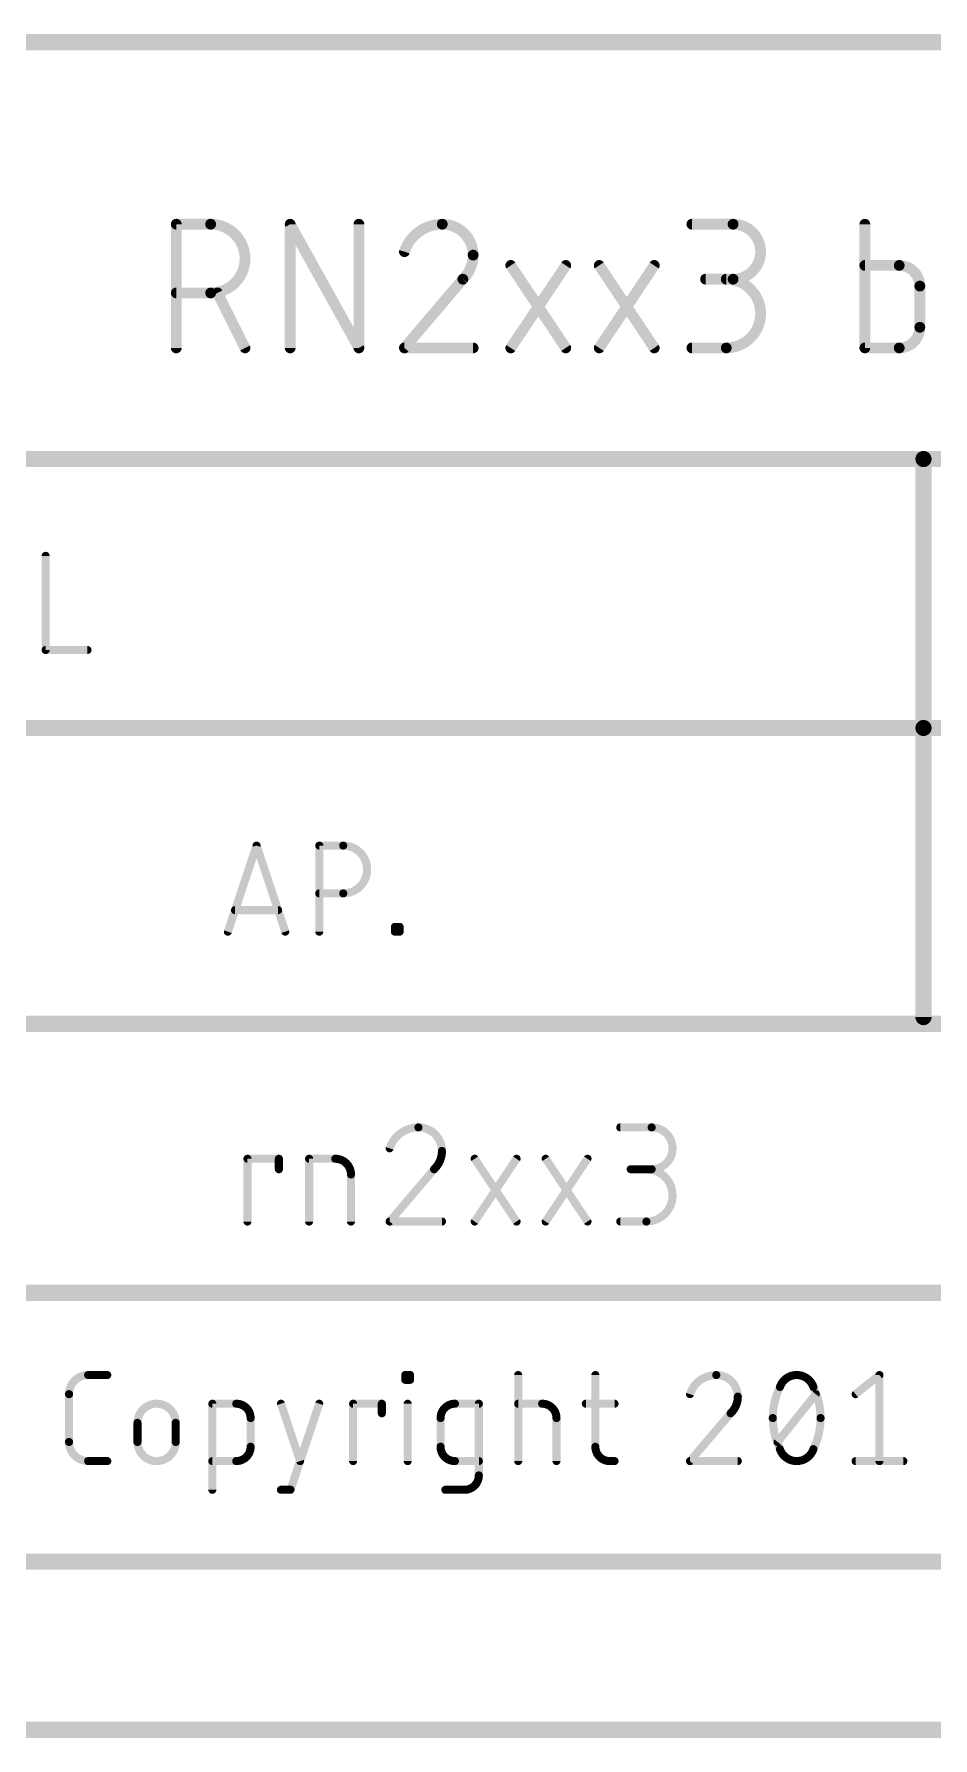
# Model space of a CAD drawing. Extents: x 0 to 388, y 0 to 261.
# Drawn here: x 289.42 to 306.39, y -0.15 to 32.03 of the extents above; entities that cross this region are included whole.
import ezdxf

# ---------------------------------------------------------------- set-up
doc = ezdxf.new("R2010")
doc.units = 0
doc.layers.add('94', color=14, linetype='CONTINUOUS')

msp = doc.modelspace()

# ---------------------------------------------------------------- linework, layer by layer
at = {"layer": '94'}
for points, const_width in [([(384.175, 31.877), (275.463, 31.877)], 0.3048), ([(292.1016, 26.1016), (292.1016, 28.4384)], 0.2032), ([(292.1016, 28.4384), (292.7507, 28.4384)], 0.2032), ([(294.2527, 26.1016), (294.2527, 28.4384)], 0.2032), ([(294.2527, 28.4384), (295.5509, 26.1016)], 0.2032), ([(295.5509, 26.1016), (295.5509, 28.4384)], 0.2032), ([(301.8386, 28.4384), (302.6176, 28.4384)], 0.2032), ([(305.1054, 28.4384), (305.1054, 26.1016)], 0.2032), ([(298.4191, 26.1016), (299.4577, 27.6595)], 0.2032), ([(298.4191, 27.6595), (299.4577, 26.1016)], 0.2032), ([(300.0894, 26.1016), (301.128, 27.6595)], 0.2032), ([(300.0894, 27.6595), (301.128, 26.1016)], 0.2032), ([(305.7545, 27.6595), (305.1054, 27.6595)], 0.2032), ([(297.5137, 27.3998), (296.4102, 26.1016)], 0.2032), ([(302.6176, 27.3998), (302.0983, 27.3998)], 0.2032), ([(306.144, 26.4911), (306.144, 27.27)], 0.2032), ([(292.7507, 27.1402), (292.1016, 27.1402)], 0.2032), ([(293.3998, 26.1016), (292.8805, 27.1402)], 0.2032), ([(296.4102, 26.1016), (297.7084, 26.1016)], 0.2032), ([(301.8386, 26.1016), (302.4878, 26.1016)], 0.2032), ([(305.1054, 26.1016), (305.7545, 26.1016)], 0.2032), ([(275.463, 24.003), (306.213, 24.003)], 0.3048), ([(306.213, 24.003), (384.175, 24.003)], 0.3048), ([(306.213, 18.923), (306.213, 24.003)], 0.3048), ([(289.6344, 22.1742), (289.6344, 20.3962)], 0.1524), ([(289.6344, 20.3962), (290.4246, 20.3962)], 0.1524), ([(306.213, 18.923), (275.463, 18.923)], 0.3048), ([(384.175, 18.923), (306.213, 18.923)], 0.3048), ([(306.213, 13.462), (306.213, 18.923)], 0.3048), ([(293.0762, 15.0762), (293.6181, 16.7018)], 0.1524), ([(293.6181, 16.7018), (294.1599, 15.0762)], 0.1524), ([(294.8028, 15.0762), (294.8028, 16.7018)], 0.1524), ([(294.8028, 16.7018), (295.2544, 16.7018)], 0.1524), ([(295.2544, 15.7987), (294.8028, 15.7987)], 0.1524), ([(294.0245, 15.4826), (293.2117, 15.4826)], 0.1524), ([(296.2302, 15.0762), (296.2302, 15.1665)], 0.1524), ([(296.2302, 15.1665), (296.3205, 15.1665)], 0.1524), ([(296.3205, 15.0762), (296.2302, 15.0762)], 0.1524), ([(296.3205, 15.1665), (296.3205, 15.0762)], 0.1524), ([(275.463, 13.335), (358.68, 13.335)], 0.3048), ([(300.4862, 11.3792), (301.0789, 11.3792)], 0.1524), ([(293.4462, 9.6012), (293.4462, 10.7865)], 0.1524), ([(293.4462, 10.7865), (294.0389, 10.7865)], 0.1524), ([(294.0389, 10.7865), (294.0389, 10.589)], 0.1524), ([(294.6107, 9.6012), (294.6107, 10.7865)], 0.1524), ([(294.6107, 10.7865), (295.1046, 10.7865)], 0.1524), ([(296.9707, 10.589), (296.1311, 9.6012)], 0.1524), ([(297.7374, 9.6012), (298.5277, 10.7865)], 0.1524), ([(297.7374, 10.7865), (298.5277, 9.6012)], 0.1524), ([(299.0775, 9.6012), (299.8677, 10.7865)], 0.1524), ([(299.0775, 10.7865), (299.8677, 9.6012)], 0.1524), ([(301.0789, 10.589), (300.6838, 10.589)], 0.1524), ([(295.4009, 10.4902), (295.4009, 9.6012)], 0.1524), ([(296.1311, 9.6012), (297.1189, 9.6012)], 0.1524), ([(300.4862, 9.6012), (300.9801, 9.6012)], 0.1524), ([(275.59, 8.255), (384.048, 8.255)], 0.3048), ([(290.4374, 6.7018), (290.7987, 6.7018)], 0.1524), ([(296.4264, 6.6115), (296.4264, 6.7018)], 0.1524), ([(296.4264, 6.7018), (296.5167, 6.7018)], 0.1524), ([(296.5167, 6.7018), (296.5167, 6.6115)], 0.1524), ([(298.5592, 5.0762), (298.5592, 6.7018)], 0.1524), ([(300.0169, 6.7018), (300.0169, 5.3471)], 0.1524), ([(304.9298, 6.3406), (305.3813, 6.7018)], 0.1524), ([(305.3813, 6.7018), (305.3813, 5.0762)], 0.1524), ([(296.5167, 6.6115), (296.4264, 6.6115)], 0.1524), ([(290.0762, 5.4374), (290.0762, 6.3406)], 0.1524), ([(292.783, 4.5343), (292.783, 6.1599)], 0.1524), ([(292.783, 6.1599), (293.2345, 6.1599)], 0.1524), ([(294.0783, 6.1599), (294.4395, 5.0762)], 0.1524), ([(294.2589, 4.5343), (294.8007, 6.1599)], 0.1524), ([(295.4415, 5.0762), (295.4415, 6.1599)], 0.1524), ([(295.4415, 6.1599), (295.9833, 6.1599)], 0.1524), ([(295.9833, 6.1599), (295.9833, 5.9793)], 0.1524), ([(296.4716, 5.0762), (296.4716, 6.1599)], 0.1524), ([(297.3639, 6.1599), (297.8155, 6.1599)], 0.1524), ([(297.8155, 6.1599), (297.8155, 4.8053)], 0.1524), ([(298.5592, 6.1599), (299.0108, 6.1599)], 0.1524), ([(299.8363, 6.1599), (300.3782, 6.1599)], 0.1524), ([(303.457, 5.4374), (304.1795, 6.3406)], 0.1524), ([(291.3689, 5.4374), (291.3689, 5.7987)], 0.1524), ([(292.0913, 5.7987), (292.0913, 5.4374)], 0.1524), ([(293.5055, 5.889), (293.5055, 5.3471)], 0.1524), ([(297.093, 5.3471), (297.093, 5.889)], 0.1524), ([(299.2817, 5.889), (299.2817, 5.0762)], 0.1524), ([(302.5712, 5.9793), (301.8036, 5.0762)], 0.1524), ([(290.7987, 5.0762), (290.4374, 5.0762)], 0.1524), ([(293.2345, 5.0762), (292.783, 5.0762)], 0.1524), ([(297.8155, 5.0762), (297.3639, 5.0762)], 0.1524), ([(300.2878, 5.0762), (300.3782, 5.0762)], 0.1524), ([(301.8036, 5.0762), (302.7067, 5.0762)], 0.1524), ([(304.9298, 5.0762), (305.8329, 5.0762)], 0.1524), ([(294.0783, 4.5343), (294.2589, 4.5343)], 0.1524), ([(297.5445, 4.5343), (297.1833, 4.5343)], 0.1524), ([(275.463, 3.175), (384.175, 3.175)], 0.3048), ([(269.1, 0), (307.1, 0)], 0.3048)]:
    msp.add_lwpolyline(points, dxfattribs=dict(at, const_width=const_width))
for points, const_width in [([(292.1524, 28.4384, 1), (292.0508, 28.4384)], 0.1016), ([(292.1016, 28.4892, 1), (292.1016, 28.3876)], 0.1016), ([(292.7507, 27.1402, 1), (292.7507, 28.4384)], 0.2032), ([(292.7507, 28.4892, 1), (292.7507, 28.3876)], 0.1016), ([(292.7507, 28.3876, 1), (292.7507, 28.4892)], 0.1016), ([(294.3035, 28.4384, 1), (294.2019, 28.4384)], 0.1016), ([(294.2971, 28.4631, 1), (294.2083, 28.4137)], 0.1016), ([(295.6017, 28.4384, 1), (295.5001, 28.4384)], 0.1016), ([(297.1242, 28.4384, 0.3252), (296.4102, 27.9191)], 0.2032), ([(297.7084, 27.8542, 0.4142), (297.1242, 28.4384)], 0.2032), ([(297.1242, 28.4892, 1), (297.1242, 28.3876)], 0.1016), ([(297.1242, 28.3876, 1), (297.1242, 28.4892)], 0.1016), ([(301.8386, 28.4892, 1), (301.8386, 28.3876)], 0.1016), ([(302.6176, 27.3998, 1), (302.6176, 28.4384)], 0.2032), ([(302.6176, 28.4892, 1), (302.6176, 28.3876)], 0.1016), ([(302.6176, 28.3876, 1), (302.6176, 28.4892)], 0.1016), ([(305.1562, 28.4384, 1), (305.0546, 28.4384)], 0.1016), ([(296.3618, 27.9348, 1), (296.4585, 27.9035)], 0.1016), ([(297.5137, 27.3998, 0.2053), (297.7084, 27.8542)], 0.2032), ([(297.7592, 27.8542, 1), (297.6576, 27.8542)], 0.1016), ([(297.6576, 27.8542, 1), (297.7592, 27.8542)], 0.1016), ([(298.4613, 27.6876, 1), (298.3768, 27.6313)], 0.1016), ([(299.4999, 27.6313, 1), (299.4154, 27.6876)], 0.1016), ([(300.1316, 27.6876, 1), (300.0471, 27.6313)], 0.1016), ([(301.1702, 27.6313, 1), (301.0857, 27.6876)], 0.1016), ([(305.1054, 27.7103, 1), (305.1054, 27.6087)], 0.1016), ([(306.144, 27.27, 0.4142), (305.7545, 27.6595)], 0.2032), ([(305.7545, 27.7103, 1), (305.7545, 27.6087)], 0.1016), ([(305.7545, 27.6087, 1), (305.7545, 27.7103)], 0.1016), ([(297.4786, 27.4366, 1), (297.5487, 27.363)], 0.1016), ([(297.5524, 27.3669, 1), (297.4749, 27.4327)], 0.1016), ([(302.0983, 27.4506, 1), (302.0983, 27.349)], 0.1016), ([(302.4878, 26.1016, 1), (302.4878, 27.3998)], 0.2032), ([(302.4878, 27.4506, 1), (302.4878, 27.349)], 0.1016), ([(302.6176, 27.4506, 1), (302.6176, 27.349)], 0.1016), ([(302.6176, 27.349, 1), (302.6176, 27.4506)], 0.1016), ([(306.1948, 27.27, 1), (306.0932, 27.27)], 0.1016), ([(292.1016, 27.191, 1), (292.1016, 27.0894)], 0.1016), ([(292.7507, 27.191, 1), (292.7507, 27.0894)], 0.1016), ([(292.7507, 27.0894, 1), (292.7507, 27.191)], 0.1016), ([(292.926, 27.1629, 1), (292.8351, 27.1175)], 0.1016), ([(306.0932, 27.27, 1), (306.1948, 27.27)], 0.1016), ([(305.7545, 26.1016, 0.4142), (306.144, 26.4911)], 0.2032), ([(306.1948, 26.4911, 1), (306.0932, 26.4911)], 0.1016), ([(306.0932, 26.4911, 1), (306.1948, 26.4911)], 0.1016), ([(292.0508, 26.1016, 1), (292.1524, 26.1016)], 0.1016), ([(293.3544, 26.0789, 1), (293.4453, 26.1243)], 0.1016), ([(294.2019, 26.1016, 1), (294.3035, 26.1016)], 0.1016), ([(295.5001, 26.1016, 1), (295.6017, 26.1016)], 0.1016), ([(295.5065, 26.0769, 1), (295.5953, 26.1263)], 0.1016), ([(296.4102, 26.1524, 1), (296.4102, 26.0508)], 0.1016), ([(296.3715, 26.1345, 1), (296.4489, 26.0687)], 0.1016), ([(297.7084, 26.0508, 1), (297.7084, 26.1524)], 0.1016), ([(298.3768, 26.1298, 1), (298.4613, 26.0734)], 0.1016), ([(299.4154, 26.0734, 1), (299.4999, 26.1298)], 0.1016), ([(300.0471, 26.1298, 1), (300.1316, 26.0734)], 0.1016), ([(301.0857, 26.0734, 1), (301.1702, 26.1298)], 0.1016), ([(301.8386, 26.1524, 1), (301.8386, 26.0508)], 0.1016), ([(302.4878, 26.1524, 1), (302.4878, 26.0508)], 0.1016), ([(302.4878, 26.0508, 1), (302.4878, 26.1524)], 0.1016), ([(305.1054, 26.1524, 1), (305.1054, 26.0508)], 0.1016), ([(305.0546, 26.1016, 1), (305.1562, 26.1016)], 0.1016), ([(305.7545, 26.1524, 1), (305.7545, 26.0508)], 0.1016), ([(305.7545, 26.0508, 1), (305.7545, 26.1524)], 0.1016), ([(306.213, 24.0792, 1), (306.213, 23.9268)], 0.1524), ([(306.2892, 24.003, 1), (306.1368, 24.003)], 0.1524), ([(306.213, 23.9268, 1), (306.213, 24.0792)], 0.1524), ([(289.6725, 22.1742, 1), (289.5963, 22.1742)], 0.0762), ([(289.6344, 20.4343, 1), (289.6344, 20.3581)], 0.0762), ([(289.5963, 20.3962, 1), (289.6725, 20.3962)], 0.0762), ([(290.4246, 20.3581, 1), (290.4246, 20.4343)], 0.0762), ([(306.213, 18.9992, 1), (306.213, 18.8468)], 0.1524), ([(306.2892, 18.923, 1), (306.1368, 18.923)], 0.1524), ([(306.1368, 18.923, 1), (306.2892, 18.923)], 0.1524), ([(306.213, 18.8468, 1), (306.213, 18.9992)], 0.1524), ([(293.6542, 16.7138, 1), (293.5819, 16.6898)], 0.0762), ([(293.6542, 16.6898, 1), (293.5819, 16.7138)], 0.0762), ([(294.8409, 16.7018, 1), (294.7647, 16.7018)], 0.0762), ([(294.8028, 16.7399, 1), (294.8028, 16.6637)], 0.0762), ([(295.2544, 15.7987, 1), (295.2544, 16.7018)], 0.1524), ([(295.2544, 16.7399, 1), (295.2544, 16.6637)], 0.0762), ([(295.2544, 16.6637, 1), (295.2544, 16.7399)], 0.0762), ([(294.8028, 15.8368, 1), (294.8028, 15.7606)], 0.0762), ([(295.2544, 15.8368, 1), (295.2544, 15.7606)], 0.0762), ([(295.2544, 15.7606, 1), (295.2544, 15.8368)], 0.0762), ([(293.2117, 15.5207, 1), (293.2117, 15.4445)], 0.0762), ([(294.0245, 15.4445, 1), (294.0245, 15.5207)], 0.0762), ([(293.0401, 15.0882, 1), (293.1123, 15.0642)], 0.0762), ([(294.1238, 15.0642, 1), (294.1961, 15.0882)], 0.0762), ([(296.2683, 15.1665, 1), (296.1921, 15.1665)], 0.0762), ([(296.2302, 15.2046, 1), (296.2302, 15.1284)], 0.0762), ([(296.2302, 15.1143, 1), (296.2302, 15.0381)], 0.0762), ([(296.3586, 15.1665, 1), (296.2824, 15.1665)], 0.0762), ([(296.3205, 15.1284, 1), (296.3205, 15.2046)], 0.0762), ([(296.3205, 15.0381, 1), (296.3205, 15.1143)], 0.0762), ([(294.7647, 15.0762, 1), (294.8409, 15.0762)], 0.0762), ([(296.1921, 15.0762, 1), (296.2683, 15.0762)], 0.0762), ([(296.2824, 15.0762, 1), (296.3586, 15.0762)], 0.0762), ([(306.1368, 13.462, 1), (306.2892, 13.462)], 0.1524), ([(296.6744, 11.3792, 0.3252), (296.1311, 10.9841)], 0.1524), ([(297.1189, 10.9347, 0.4142), (296.6744, 11.3792)], 0.1524), ([(296.6744, 11.4173, 1), (296.6744, 11.3411)], 0.0762), ([(296.6744, 11.3411, 1), (296.6744, 11.4173)], 0.0762), ([(300.4862, 11.4173, 1), (300.4862, 11.3411)], 0.0762), ([(301.0789, 10.589, 1), (301.0789, 11.3792)], 0.1524), ([(301.0789, 11.4173, 1), (301.0789, 11.3411)], 0.0762), ([(301.0789, 11.3411, 1), (301.0789, 11.4173)], 0.0762), ([(296.0949, 10.9958, 1), (296.1674, 10.9723)], 0.0762), ([(296.9707, 10.589, 0.2053), (297.1189, 10.9347)], 0.1524), ([(297.157, 10.9347, 1), (297.0808, 10.9347)], 0.0762), ([(297.0808, 10.9347, 1), (297.157, 10.9347)], 0.0762), ([(293.4843, 10.7865, 1), (293.4081, 10.7865)], 0.0762), ([(293.4462, 10.8246, 1), (293.4462, 10.7484)], 0.0762), ([(294.077, 10.7865, 1), (294.0008, 10.7865)], 0.0762), ([(294.0008, 10.589, 1), (294.077, 10.589)], 0.0762), ([(294.0389, 10.7484, 1), (294.0389, 10.8246)], 0.0762), ([(294.6488, 10.7865, 1), (294.5726, 10.7865)], 0.0762), ([(294.6107, 10.8246, 1), (294.6107, 10.7484)], 0.0762), ([(295.4009, 10.4902, 0.4142), (295.1046, 10.7865)], 0.1524), ([(295.1046, 10.8246, 1), (295.1046, 10.7484)], 0.0762), ([(295.1046, 10.7484, 1), (295.1046, 10.8246)], 0.0762), ([(296.9445, 10.6166, 1), (296.997, 10.5614)], 0.0762), ([(296.9998, 10.5643, 1), (296.9417, 10.6137)], 0.0762), ([(297.7691, 10.8077, 1), (297.7057, 10.7654)], 0.0762), ([(298.5594, 10.7654, 1), (298.496, 10.8077)], 0.0762), ([(299.1092, 10.8077, 1), (299.0458, 10.7654)], 0.0762), ([(299.8994, 10.7654, 1), (299.836, 10.8077)], 0.0762), ([(300.6838, 10.6271, 1), (300.6838, 10.5509)], 0.0762), ([(300.9801, 9.6012, 1), (300.9801, 10.589)], 0.1524), ([(300.9801, 10.6271, 1), (300.9801, 10.5509)], 0.0762), ([(301.0789, 10.6271, 1), (301.0789, 10.5509)], 0.0762), ([(301.0789, 10.5509, 1), (301.0789, 10.6271)], 0.0762), ([(295.439, 10.4902, 1), (295.3628, 10.4902)], 0.0762), ([(295.3628, 10.4902, 1), (295.439, 10.4902)], 0.0762), ([(296.1311, 9.6393, 1), (296.1311, 9.5631)], 0.0762), ([(296.1021, 9.6259, 1), (296.1602, 9.5765)], 0.0762), ([(297.1189, 9.5631, 1), (297.1189, 9.6393)], 0.0762), ([(297.7057, 9.6223, 1), (297.7691, 9.5801)], 0.0762), ([(298.496, 9.5801, 1), (298.5594, 9.6223)], 0.0762), ([(299.0458, 9.6223, 1), (299.1092, 9.5801)], 0.0762), ([(299.836, 9.5801, 1), (299.8994, 9.6223)], 0.0762), ([(300.4862, 9.6393, 1), (300.4862, 9.5631)], 0.0762), ([(300.9801, 9.6393, 1), (300.9801, 9.5631)], 0.0762), ([(300.9801, 9.5631, 1), (300.9801, 9.6393)], 0.0762), ([(293.4081, 9.6012, 1), (293.4843, 9.6012)], 0.0762), ([(294.5726, 9.6012, 1), (294.6488, 9.6012)], 0.0762), ([(295.3628, 9.6012, 1), (295.439, 9.6012)], 0.0762), ([(290.4374, 6.7018, 0.4142), (290.0762, 6.3406)], 0.1524), ([(290.4374, 6.7399, 1), (290.4374, 6.6637)], 0.0762), ([(290.4374, 6.6637, 1), (290.4374, 6.7399)], 0.0762), ([(290.7987, 6.6637, 1), (290.7987, 6.7399)], 0.0762), ([(296.4645, 6.7018, 1), (296.3883, 6.7018)], 0.0762), ([(296.4264, 6.7399, 1), (296.4264, 6.6637)], 0.0762), ([(296.5548, 6.7018, 1), (296.4786, 6.7018)], 0.0762), ([(296.5167, 6.6637, 1), (296.5167, 6.7399)], 0.0762), ([(298.5973, 6.7018, 1), (298.5211, 6.7018)], 0.0762), ([(300.055, 6.7018, 1), (299.9788, 6.7018)], 0.0762), ([(302.3003, 6.7018, 0.3252), (301.8035, 6.3406)], 0.1524), ([(302.7067, 6.2954, 0.4142), (302.3003, 6.7018)], 0.1524), ([(302.3003, 6.7399, 1), (302.3003, 6.6637)], 0.0762), ([(302.3003, 6.6637, 1), (302.3003, 6.7399)], 0.0762), ([(303.8182, 6.7018, 0.3205), (303.5021, 6.476)], 0.1524), ([(304.1343, 6.476, 0.3205), (303.8182, 6.7018)], 0.1524), ([(303.8182, 6.7399, 1), (303.8182, 6.6637)], 0.0762), ([(303.8182, 6.6637, 1), (303.8182, 6.7399)], 0.0762), ([(305.4194, 6.7018, 1), (305.3432, 6.7018)], 0.0762), ([(305.4051, 6.672, 1), (305.3575, 6.7316)], 0.0762), ([(296.4264, 6.6496, 1), (296.4264, 6.5734)], 0.0762), ([(296.3883, 6.6115, 1), (296.4645, 6.6115)], 0.0762), ([(296.4786, 6.6115, 1), (296.5548, 6.6115)], 0.0762), ([(296.5167, 6.5734, 1), (296.5167, 6.6496)], 0.0762), ([(303.5021, 6.476, 0.1139), (303.3667, 5.889)], 0.1524), ([(303.4661, 6.4884, 1), (303.5382, 6.4637)], 0.0762), ([(303.5364, 6.4593, 1), (303.4679, 6.4927)], 0.0762), ([(304.2698, 5.889, 0.1139), (304.1343, 6.476)], 0.1524), ([(304.1686, 6.4927, 1), (304.1001, 6.4593)], 0.0762), ([(304.0983, 6.4637, 1), (304.1704, 6.4884)], 0.0762), ([(290.1143, 6.3406, 1), (290.0381, 6.3406)], 0.0762), ([(290.0381, 6.3406, 1), (290.1143, 6.3406)], 0.0762), ([(292.0913, 5.7987, 1), (291.3689, 5.7987)], 0.1524), ([(292.8211, 6.1599, 1), (292.7449, 6.1599)], 0.0762), ([(292.783, 6.198, 1), (292.783, 6.1218)], 0.0762), ([(293.5055, 5.889, 0.4142), (293.2345, 6.1599)], 0.1524), ([(293.2345, 6.198, 1), (293.2345, 6.1218)], 0.0762), ([(293.2345, 6.1218, 1), (293.2345, 6.198)], 0.0762), ([(294.1144, 6.172, 1), (294.0421, 6.1479)], 0.0762), ([(294.8369, 6.1479, 1), (294.7646, 6.172)], 0.0762), ([(295.4796, 6.1599, 1), (295.4034, 6.1599)], 0.0762), ([(295.4415, 6.198, 1), (295.4415, 6.1218)], 0.0762), ([(296.0214, 6.1599, 1), (295.9452, 6.1599)], 0.0762), ([(295.9833, 6.1218, 1), (295.9833, 6.198)], 0.0762), ([(296.5097, 6.1599, 1), (296.4335, 6.1599)], 0.0762), ([(297.3639, 6.1599, 0.4142), (297.093, 5.889)], 0.1524), ([(297.3639, 6.198, 1), (297.3639, 6.1218)], 0.0762), ([(297.3639, 6.1218, 1), (297.3639, 6.198)], 0.0762), ([(297.8536, 6.1599, 1), (297.7774, 6.1599)], 0.0762), ([(297.8155, 6.1218, 1), (297.8155, 6.198)], 0.0762), ([(298.5592, 6.198, 1), (298.5592, 6.1218)], 0.0762), ([(299.2817, 5.889, 0.4142), (299.0108, 6.1599)], 0.1524), ([(299.0108, 6.198, 1), (299.0108, 6.1218)], 0.0762), ([(299.0108, 6.1218, 1), (299.0108, 6.198)], 0.0762), ([(299.8363, 6.198, 1), (299.8363, 6.1218)], 0.0762), ([(300.3782, 6.1218, 1), (300.3782, 6.198)], 0.0762), ([(301.7673, 6.3523, 1), (301.8398, 6.3288)], 0.0762), ([(302.5712, 5.9793, 0.2053), (302.7067, 6.2954)], 0.1524), ([(302.7448, 6.2954, 1), (302.6686, 6.2954)], 0.0762), ([(302.6686, 6.2954, 1), (302.7448, 6.2954)], 0.0762), ([(304.2092, 6.3168, 1), (304.1497, 6.3644)], 0.0762), ([(304.906, 6.3703, 1), (304.9536, 6.3108)], 0.0762), ([(291.407, 5.7987, 1), (291.3308, 5.7987)], 0.0762), ([(291.3308, 5.7987, 1), (291.407, 5.7987)], 0.0762), ([(292.1294, 5.7987, 1), (292.0532, 5.7987)], 0.0762), ([(292.0532, 5.7987, 1), (292.1294, 5.7987)], 0.0762), ([(293.5436, 5.889, 1), (293.4674, 5.889)], 0.0762), ([(293.4674, 5.889, 1), (293.5436, 5.889)], 0.0762), ([(295.9452, 5.9793, 1), (296.0214, 5.9793)], 0.0762), ([(297.1311, 5.889, 1), (297.0549, 5.889)], 0.0762), ([(297.0549, 5.889, 1), (297.1311, 5.889)], 0.0762), ([(299.3198, 5.889, 1), (299.2436, 5.889)], 0.0762), ([(299.2436, 5.889, 1), (299.3198, 5.889)], 0.0762), ([(302.5449, 6.0069, 1), (302.5975, 5.9517)], 0.0762), ([(302.6002, 5.9546, 1), (302.5422, 6.004)], 0.0762), ([(303.3667, 5.889, 0.1139), (303.5021, 5.302)], 0.1524), ([(303.4048, 5.889, 1), (303.3286, 5.889)], 0.0762), ([(303.3286, 5.889, 1), (303.4048, 5.889)], 0.0762), ([(304.1343, 5.302, 0.1139), (304.2698, 5.889)], 0.1524), ([(304.3079, 5.889, 1), (304.2317, 5.889)], 0.0762), ([(304.2317, 5.889, 1), (304.3079, 5.889)], 0.0762), ([(290.0762, 5.4374, 0.4142), (290.4374, 5.0762)], 0.1524), ([(290.1143, 5.4374, 1), (290.0381, 5.4374)], 0.0762), ([(290.0381, 5.4374, 1), (290.1143, 5.4374)], 0.0762), ([(291.3689, 5.4374, 1), (292.0913, 5.4374)], 0.1524), ([(291.407, 5.4374, 1), (291.3308, 5.4374)], 0.0762), ([(291.3308, 5.4374, 1), (291.407, 5.4374)], 0.0762), ([(292.1294, 5.4374, 1), (292.0532, 5.4374)], 0.0762), ([(292.0532, 5.4374, 1), (292.1294, 5.4374)], 0.0762), ([(303.4272, 5.4612, 1), (303.4867, 5.4136)], 0.0762), ([(290.4374, 5.1143, 1), (290.4374, 5.0381)], 0.0762), ([(290.4374, 5.0381, 1), (290.4374, 5.1143)], 0.0762), ([(290.7987, 5.0381, 1), (290.7987, 5.1143)], 0.0762), ([(292.783, 5.1143, 1), (292.783, 5.0381)], 0.0762), ([(293.2345, 5.0762, 0.4142), (293.5055, 5.3471)], 0.1524), ([(293.2345, 5.1143, 1), (293.2345, 5.0381)], 0.0762), ([(293.2345, 5.0381, 1), (293.2345, 5.1143)], 0.0762), ([(293.5436, 5.3471, 1), (293.4674, 5.3471)], 0.0762), ([(293.4674, 5.3471, 1), (293.5436, 5.3471)], 0.0762), ([(297.093, 5.3471, 0.4142), (297.3639, 5.0762)], 0.1524), ([(297.1311, 5.3471, 1), (297.0549, 5.3471)], 0.0762), ([(297.0549, 5.3471, 1), (297.1311, 5.3471)], 0.0762), ([(297.3639, 5.1143, 1), (297.3639, 5.0381)], 0.0762), ([(297.3639, 5.0381, 1), (297.3639, 5.1143)], 0.0762), ([(297.8155, 5.0381, 1), (297.8155, 5.1143)], 0.0762), ([(300.0169, 5.3471, 0.4142), (300.2878, 5.0762)], 0.1524), ([(300.055, 5.3471, 1), (299.9788, 5.3471)], 0.0762), ([(299.9788, 5.3471, 1), (300.055, 5.3471)], 0.0762), ([(300.2878, 5.1143, 1), (300.2878, 5.0381)], 0.0762), ([(300.2878, 5.0381, 1), (300.2878, 5.1143)], 0.0762), ([(300.3782, 5.0381, 1), (300.3782, 5.1143)], 0.0762), ([(301.8036, 5.1143, 1), (301.8036, 5.0381)], 0.0762), ([(302.7067, 5.0381, 1), (302.7067, 5.1143)], 0.0762), ([(303.5021, 5.302, 0.3205), (303.8182, 5.0762)], 0.1524), ([(303.5382, 5.3143, 1), (303.4661, 5.2896)], 0.0762), ([(303.4679, 5.2853, 1), (303.5364, 5.3187)], 0.0762), ([(303.8182, 5.0762, 0.3205), (304.1343, 5.302)], 0.1524), ([(303.8182, 5.1143, 1), (303.8182, 5.0381)], 0.0762), ([(303.8182, 5.0381, 1), (303.8182, 5.1143)], 0.0762), ([(304.1001, 5.3187, 1), (304.1686, 5.2853)], 0.0762), ([(304.1704, 5.2896, 1), (304.0983, 5.3143)], 0.0762), ([(304.9298, 5.1143, 1), (304.9298, 5.0381)], 0.0762), ([(305.8329, 5.0381, 1), (305.8329, 5.1143)], 0.0762), ([(294.4034, 5.0642, 1), (294.4757, 5.0882)], 0.0762), ([(295.4034, 5.0762, 1), (295.4796, 5.0762)], 0.0762), ([(296.4335, 5.0762, 1), (296.5097, 5.0762)], 0.0762), ([(297.5445, 4.5343, 0.4142), (297.8155, 4.8053)], 0.1524), ([(297.8536, 4.8053, 1), (297.7774, 4.8053)], 0.0762), ([(297.7774, 4.8053, 1), (297.8536, 4.8053)], 0.0762), ([(298.5211, 5.0762, 1), (298.5973, 5.0762)], 0.0762), ([(299.2436, 5.0762, 1), (299.3198, 5.0762)], 0.0762), ([(301.7745, 5.1009, 1), (301.8326, 5.0515)], 0.0762), ([(305.3432, 5.0762, 1), (305.4194, 5.0762)], 0.0762), ([(292.7449, 4.5343, 1), (292.8211, 4.5343)], 0.0762), ([(294.0783, 4.5724, 1), (294.0783, 4.4962)], 0.0762), ([(294.2227, 4.5464, 1), (294.295, 4.5223)], 0.0762), ([(294.2589, 4.4962, 1), (294.2589, 4.5724)], 0.0762), ([(297.1833, 4.5724, 1), (297.1833, 4.4962)], 0.0762), ([(297.5445, 4.5724, 1), (297.5445, 4.4962)], 0.0762), ([(297.5445, 4.4962, 1), (297.5445, 4.5724)], 0.0762)]:
    msp.add_lwpolyline(points, format="xyb", dxfattribs=dict(at, const_width=const_width))

doc.saveas('drawing.dxf')
